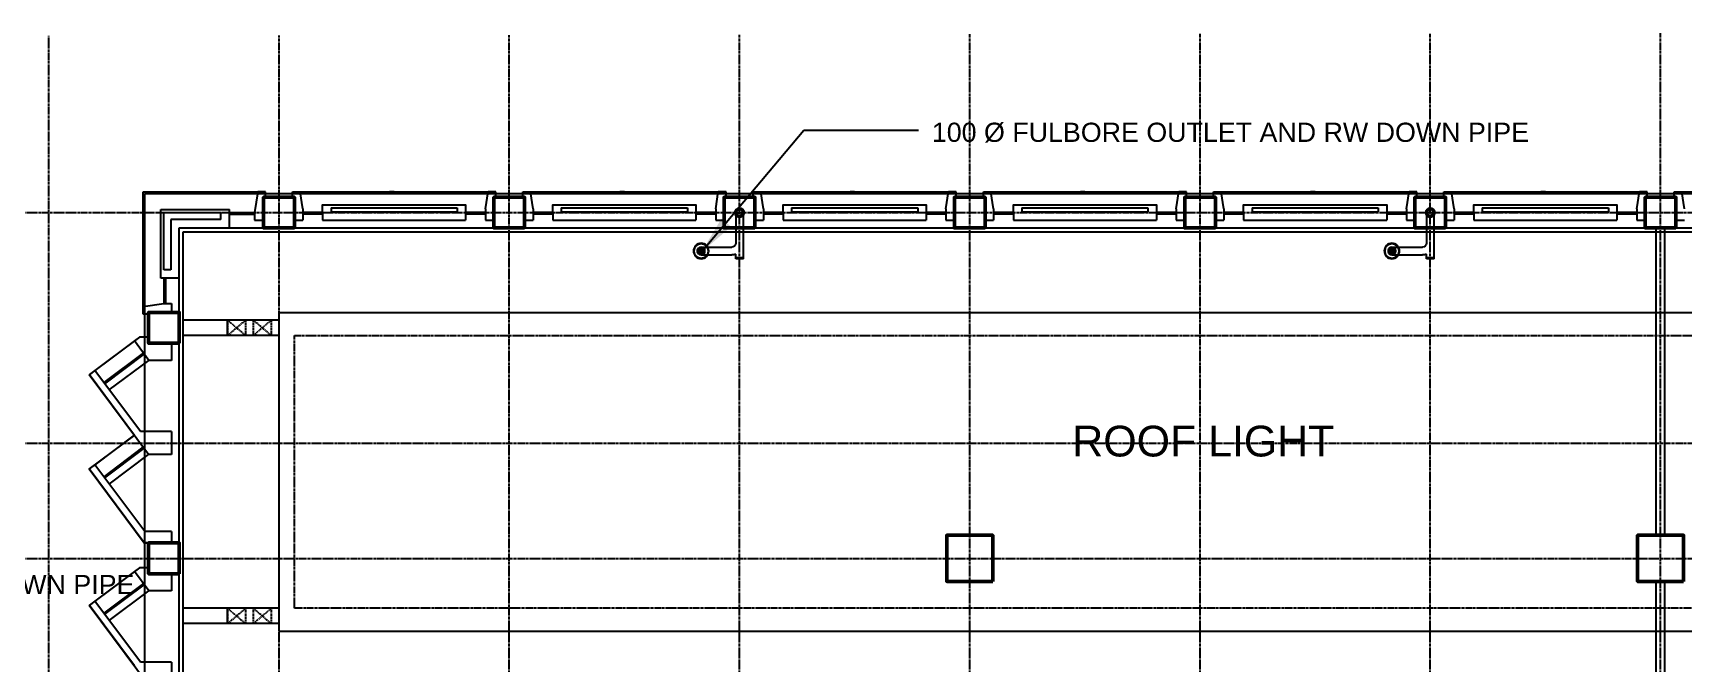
# Model space of a CAD drawing. Header units: millimetres. Extents: x -49883 to 118742, y -18440 to 67826.
# Drawn here: x -26738 to -5228, y 51902 to 60112 of the extents above; entities that cross this region are included whole.
import ezdxf

# ---------------------------------------------------------------- set-up
doc = ezdxf.new("R2010")
doc.units = ezdxf.units.MM
for name, pattern in [('PCENTRE', [50.8, 31.75, -6.35, 6.35, -6.35]), ('PCENTRE2', [28.575, 19.05, -3.175, 3.175, -3.175]), ('PDASHED', [19.05, 12.7, -6.35])]:
    doc.linetypes.add(name, pattern=pattern)
for name, color, linetype in [('Boundaries_and_building_grids', 140, 'PCENTRE2'), ('Fourth Floor - Roofs', 2, 'Continuous'), ('Fourth Floor - Structural Members', 5, 'Continuous'), ('Fourth Floor - Text and Leaders', 1, 'Continuous'), ('Third Floor - Curtain Walls', 1, 'Continuous'), ('Third Floor - Doors Windows and Openings', 1, 'Continuous'), ('Third Floor - Structural Members', 5, 'Continuous'), ('Third Floor - Walls', 3, 'Continuous')]:
    doc.layers.add(name, color=color, linetype=linetype)
doc.styles.add('Arial1', font='arial.ttf')
doc.dimstyles.new('ISO-25', dxfattribs={"dimtxt": 2.5, "dimasz": 2.5, "dimexe": 1.25, "dimexo": 0.625, "dimtad": 1, "dimtxsty": 'Standard', "dimcen": 2.5, "dimadec": 0, "dimazin": 0, "dimtfac": 1, "dimtmove": 0, "dimatfit": 3, "dimfxl": 1, "dimarcsym": 0})

# ---------------------------------------------------------------- blocks, each defined once
blk = doc.blocks.new('Roof Light Middle Block(1)')
at = {"layer": 'Fourth Floor - Roofs', "color": 1, "linetype": 'Continuous', "lineweight": -3}
for p, q in [((-46250, -200), (-46250, 3950)), ((-46250, 3950), (-1250, 3950)), ((-46250, 3850), (-47500, 3850)), ((-46925, 3850), (-46925, 3650)), ((-46250, 3650), (-47500, 3650)), ((-46250, 100), (-47500, 100)), ((-46925, 100), (-46925, -100)), ((-46250, -100), (-47500, -100)), ((-1250, -200), (-46250, -200))]:
    blk.add_line(p, q, dxfattribs=at)
at = {"layer": 'Fourth Floor - Roofs', "color": 1, "linetype": 'PDASHED', "lineweight": -3}
for p, q in [((-46920, 3850), (-46685, 3650)), ((-46920, 3850), (-46920, 3650)), ((-46685, 3850), (-46920, 3650)), ((-46685, 3850), (-46685, 3650)), ((-46585, 3850), (-46585, 3650)), ((-46350, 3850), (-46585, 3650)), ((-46585, 3850), (-46350, 3650)), ((-46350, 3850), (-46350, 3650)), ((-46685, 100), (-46920, -100)), ((-46920, 100), (-46685, -100)), ((-46920, 100), (-46920, -100)), ((-46685, 100), (-46685, -100)), ((-46350, 100), (-46585, -100)), ((-46585, 100), (-46350, -100)), ((-46585, 100), (-46585, -100)), ((-46350, 100), (-46350, -100))]:
    blk.add_line(p, q, dxfattribs=at)
at = {"layer": 'Fourth Floor - Roofs', "color": 1, "linetype": 'PCENTRE', "lineweight": -3}
for p, q in [((-46050, 3650), (-1450, 3650)), ((-46050, 100), (-46050, 3650)), ((-1450, 100), (-46050, 100))]:
    blk.add_line(p, q, dxfattribs=at)
blk = doc.blocks.new('OffSetFullbore')
at = {"layer": 'Fourth Floor - Roofs', "linetype": 'Continuous'}
h = blk.add_hatch(dxfattribs=at)
h.set_pattern_fill('lines', color=256, scale=6.25, style=0)
h.set_pattern_definition([(0, (-14818.7696, 134.024), (0, 6.25), [])])
h.paths.add_polyline_path([(-550, -500, -1), (-450, -500, -1)])
at = {"layer": 'Fourth Floor - Roofs', "linetype": 'Continuous', "lineweight": -3}
for p, q in [((-600, 50), (0, 50)), ((-600, 50), (-600, -50)), ((-590, 50), (-590, -50)), ((-600, -50), (-541, -50)), ((-550, -500), (-550, -100)), ((-450, -500), (-450, -100)), ((0, -50), (-400, -50))]:
    blk.add_line(p, q, dxfattribs=at)
at = {"layer": 'Fourth Floor - Roofs', "linetype": 'Continuous'}
for radius in [100, 93.8, 50, 50]:
    blk.add_circle((-500, -500), radius, dxfattribs=at)
at = {"layer": 'Fourth Floor - Roofs', "linetype": 'Continuous', "lineweight": -3}
for centre, radius, start, end in [((0, 0), 50, 270, 90), ((-400, -100), 150, 160.5288, 180), ((-400, -100), 50, 90, 180)]:
    blk.add_arc(centre, radius, start, end, dxfattribs=at)

msp = doc.modelspace()

# ---------------------------------------------------------------- linework, layer by layer
at = {"layer": 'Boundaries_and_building_grids', "color": 140, "linetype": 'PCENTRE', "lineweight": -3}
for p, q in [((-26533, -6274), (-26533, 60075)), ((-23533, -11774), (-23533, 60080)), ((-20533, -11774), (-20533, 60085)), ((-17533, -11774), (-17533, 60091)), ((-14533, -11774), (-14533, 60096)), ((-11533, -11774), (-11533, 60102)), ((-8533, -11774), (-8533, 60107)), ((-5533, -11774), (-5533, 60112)), ((-49883, 57776), (47817, 57776)), ((-49883, 54776), (47817, 54776)), ((-49883, 53276), (47817, 53276))]:
    msp.add_line(p, q, dxfattribs=at)
at = {"layer": 'Fourth Floor - Roofs', "color": 3, "linetype": 'Continuous'}
for p, q in [((-25283, 43026, 13800), (-25283, 58026, 13800)), ((-25283, 58026, 13800), (23217, 58026, 13800))]:
    msp.add_line(p, q, dxfattribs=at)
at = {"layer": 'Fourth Floor - Roofs', "color": 3, "linetype": 'Continuous', "lineweight": -3}
for p, q in [((-24783, 57526, 13800), (22717, 57526, 13800)), ((-24783, 42526, 13800), (-24783, 57526, 13800))]:
    msp.add_line(p, q, dxfattribs=at)
at = {"layer": 'Fourth Floor - Roofs', "color": 1, "linetype": 'Continuous', "lineweight": -3, "elevation": 13800}
msp.add_lwpolyline([(-25233, 56153), (-25352, 56153), (-26004, 55667), (-25417, 54881), (-26008, 54439), (-25288, 53476), (-25233, 53476), (-25233, 53153), (-25352, 53153), (-26004, 52667), (-25417, 51881)], dxfattribs=at)
at = {"layer": 'Fourth Floor - Structural Members', "color": 8, "linetype": 'Continuous', "lineweight": 50, "elevation": 13800}
for points in [[(-23333, 57576), (-23733, 57576), (-23733, 57976), (-23333, 57976), (-23333, 57576)], [(-20333, 57576), (-20733, 57576), (-20733, 57976), (-20333, 57976), (-20333, 57576)], [(-17333, 57576), (-17733, 57576), (-17733, 57976), (-17333, 57976), (-17333, 57576)], [(-14333, 57576), (-14733, 57576), (-14733, 57976), (-14333, 57976), (-14333, 57576)], [(-11333, 57576), (-11733, 57576), (-11733, 57976), (-11333, 57976), (-11333, 57576)], [(-8333, 57576), (-8733, 57576), (-8733, 57976), (-8333, 57976), (-8333, 57576)], [(-5333, 57576), (-5733, 57576), (-5733, 57976), (-5333, 57976), (-5333, 57576)], [(-24833, 56076), (-25233, 56076), (-25233, 56476), (-24833, 56476), (-24833, 56076)], [(-14233, 52976), (-14833, 52976), (-14833, 53576), (-14233, 53576), (-14233, 52976)], [(-5233, 52976), (-5833, 52976), (-5833, 53576), (-5233, 53576), (-5233, 52976)], [(-24833, 53076), (-25233, 53076), (-25233, 53476), (-24833, 53476), (-24833, 53076)]]:
    msp.add_lwpolyline(points, dxfattribs=at)
at = {"layer": 'Fourth Floor - Structural Members', "color": 8, "linetype": 'Continuous', "lineweight": 50}
for centre in [(-17533, 57776, 13800), (-8533, 57776, 13800)]:
    msp.add_circle(centre, 50, dxfattribs=at)
at = {"layer": 'Third Floor - Curtain Walls', "color": 3, "linetype": 'Continuous'}
for p, q in [((-23809, 58046, 10350), (-23851, 57776, 10350)), ((-23709, 58046, 10350), (-23809, 58046, 10350)), ((-23733, 57576, 10350), (-23733, 57976, 10350)), ((-23733, 57976, 10350), (-23709, 57976, 10350)), ((-23709, 57976, 10350), (-23709, 58046, 10350)), ((-23356, 57976, 10350), (-23356, 58046, 10350)), ((-23356, 58046, 10350), (-23257, 58046, 10350)), ((-23356, 57976, 10350), (-23333, 57976, 10350)), ((-23333, 57976, 10350), (-23333, 57576, 10350)), ((-23222, 57826, 10350), (-23257, 58046, 10350)), ((-20843, 57826, 10350), (-20809, 58046, 10350)), ((-20709, 58046, 10350), (-20809, 58046, 10350)), ((-20733, 57976, 10350), (-20709, 57976, 10350)), ((-20733, 57576, 10350), (-20733, 57976, 10350)), ((-20709, 57976, 10350), (-20709, 58046, 10350)), ((-20356, 57976, 10350), (-20356, 58046, 10350)), ((-20356, 58046, 10350), (-20257, 58046, 10350)), ((-20356, 57976, 10350), (-20333, 57976, 10350)), ((-20333, 57976, 10350), (-20333, 57576, 10350)), ((-20222, 57826, 10350), (-20257, 58046, 10350)), ((-17843, 57826, 10350), (-17809, 58046, 10350)), ((-17709, 58046, 10350), (-17809, 58046, 10350)), ((-17733, 57976, 10350), (-17709, 57976, 10350)), ((-17733, 57576, 10350), (-17733, 57976, 10350)), ((-17709, 57976, 10350), (-17709, 58046, 10350)), ((-17356, 57976, 10350), (-17356, 58046, 10350)), ((-17356, 58046, 10350), (-17257, 58046, 10350)), ((-17356, 57976, 10350), (-17333, 57976, 10350)), ((-17333, 57976, 10350), (-17333, 57576, 10350)), ((-17222, 57826, 10350), (-17257, 58046, 10350)), ((-14843, 57826, 10350), (-14809, 58046, 10350)), ((-14709, 58046, 10350), (-14809, 58046, 10350)), ((-14733, 57576, 10350), (-14733, 57976, 10350)), ((-14733, 57976, 10350), (-14709, 57976, 10350)), ((-14709, 57976, 10350), (-14709, 58046, 10350)), ((-14356, 58046, 10350), (-14257, 58046, 10350)), ((-14356, 57976, 10350), (-14356, 58046, 10350)), ((-14356, 57976, 10350), (-14333, 57976, 10350)), ((-14333, 57976, 10350), (-14333, 57576, 10350)), ((-14222, 57826, 10350), (-14257, 58046, 10350)), ((-11843, 57826, 10350), (-11809, 58046, 10350)), ((-11709, 58046, 10350), (-11809, 58046, 10350)), ((-11733, 57576, 10350), (-11733, 57976, 10350)), ((-11733, 57976, 10350), (-11709, 57976, 10350)), ((-11709, 57976, 10350), (-11709, 58046, 10350)), ((-11356, 57976, 10350), (-11356, 58046, 10350)), ((-11356, 58046, 10350), (-11257, 58046, 10350)), ((-11356, 57976, 10350), (-11333, 57976, 10350)), ((-11333, 57976, 10350), (-11333, 57576, 10350)), ((-11222, 57826, 10350), (-11257, 58046, 10350)), ((-8843, 57826, 10350), (-8809, 58046, 10350)), ((-8709, 58046, 10350), (-8809, 58046, 10350)), ((-8733, 57576, 10350), (-8733, 57976, 10350)), ((-8733, 57976, 10350), (-8709, 57976, 10350)), ((-8709, 57976, 10350), (-8709, 58046, 10350)), ((-8356, 58046, 10350), (-8257, 58046, 10350)), ((-8356, 57976, 10350), (-8356, 58046, 10350)), ((-8356, 57976, 10350), (-8333, 57976, 10350)), ((-8333, 57976, 10350), (-8333, 57576, 10350)), ((-8222, 57826, 10350), (-8257, 58046, 10350)), ((-5843, 57826, 10350), (-5809, 58046, 10350)), ((-5709, 58046, 10350), (-5809, 58046, 10350)), ((-5733, 57576, 10350), (-5733, 57976, 10350)), ((-5733, 57976, 10350), (-5709, 57976, 10350)), ((-5709, 57976, 10350), (-5709, 58046, 10350)), ((-5356, 58046, 10350), (-5257, 58046, 10350)), ((-5356, 57976, 10350), (-5356, 58046, 10350)), ((-5356, 57976, 10350), (-5333, 57976, 10350)), ((-5333, 57976, 10350), (-5333, 57576, 10350)), ((-5222, 57826, 10350), (-5257, 58046, 10350)), ((-25073, 57816, 10350), (-24179, 57816, 10350)), ((-25073, 56922, 10350), (-25073, 57816, 10350)), ((-25033, 57776, 10350), (-24289, 57776, 10350)), ((-25033, 57032, 10350), (-25033, 57776, 10350)), ((-24289, 57686, 10350), (-24943, 57686, 10350)), ((-24943, 57686, 10350), (-24943, 57032, 10350)), ((-24289, 57686, 10350), (-24289, 57776, 10350)), ((-24179, 57576, 10350), (-24179, 57816, 10350)), ((-23851, 57776, 10350), (-23851, 57676, 10350)), ((-23851, 57676, 10350), (-23733, 57676, 10350)), ((-23333, 57676, 10350), (-23222, 57676, 10350)), ((-23222, 57826, 10350), (-23222, 57676, 10350)), ((-22965, 57776, 10350), (-22965, 57676, 10350)), ((-22965, 57676, 10350), (-21101, 57676, 10350)), ((-22855, 57836, 10350), (-22855, 57786, 10350)), ((-22855, 57836, 10350), (-21211, 57836, 10350)), ((-22855, 57786, 10350), (-21211, 57786, 10350)), ((-21211, 57836, 10350), (-21211, 57786, 10350)), ((-21101, 57776, 10350), (-21101, 57676, 10350)), ((-20843, 57826, 10350), (-20843, 57676, 10350)), ((-20843, 57676, 10350), (-20733, 57676, 10350)), ((-20333, 57676, 10350), (-20222, 57676, 10350)), ((-20222, 57826, 10350), (-20222, 57676, 10350)), ((-19965, 57776, 10350), (-19965, 57676, 10350)), ((-19965, 57676, 10350), (-18101, 57676, 10350)), ((-19855, 57836, 10350), (-18211, 57836, 10350)), ((-19855, 57836, 10350), (-19855, 57786, 10350)), ((-19855, 57786, 10350), (-18211, 57786, 10350)), ((-18211, 57836, 10350), (-18211, 57786, 10350)), ((-18101, 57776, 10350), (-18101, 57676, 10350)), ((-17843, 57826, 10350), (-17843, 57676, 10350)), ((-17843, 57676, 10350), (-17733, 57676, 10350)), ((-17333, 57676, 10350), (-17222, 57676, 10350)), ((-17222, 57826, 10350), (-17222, 57676, 10350)), ((-16965, 57776, 10350), (-16965, 57676, 10350)), ((-16965, 57676, 10350), (-15101, 57676, 10350)), ((-16855, 57836, 10350), (-16855, 57786, 10350)), ((-16855, 57836, 10350), (-15211, 57836, 10350)), ((-16855, 57786, 10350), (-15211, 57786, 10350)), ((-15211, 57836, 10350), (-15211, 57786, 10350)), ((-15101, 57776, 10350), (-15101, 57676, 10350)), ((-14843, 57826, 10350), (-14843, 57676, 10350)), ((-14843, 57676, 10350), (-14733, 57676, 10350)), ((-14333, 57676, 10350), (-14222, 57676, 10350)), ((-14222, 57826, 10350), (-14222, 57676, 10350)), ((-13965, 57776, 10350), (-13965, 57676, 10350)), ((-13965, 57676, 10350), (-12101, 57676, 10350)), ((-13855, 57836, 10350), (-12211, 57836, 10350)), ((-13855, 57836, 10350), (-13855, 57786, 10350)), ((-13855, 57786, 10350), (-12211, 57786, 10350)), ((-12211, 57836, 10350), (-12211, 57786, 10350)), ((-12101, 57776, 10350), (-12101, 57676, 10350)), ((-11843, 57826, 10350), (-11843, 57676, 10350)), ((-11843, 57676, 10350), (-11733, 57676, 10350)), ((-11333, 57676, 10350), (-11222, 57676, 10350)), ((-11222, 57826, 10350), (-11222, 57676, 10350)), ((-10965, 57776, 10350), (-10965, 57676, 10350)), ((-10965, 57676, 10350), (-9101, 57676, 10350)), ((-10855, 57836, 10350), (-10855, 57786, 10350)), ((-10855, 57836, 10350), (-9211, 57836, 10350)), ((-10855, 57786, 10350), (-9211, 57786, 10350)), ((-9211, 57836, 10350), (-9211, 57786, 10350)), ((-9101, 57776, 10350), (-9101, 57676, 10350)), ((-8843, 57826, 10350), (-8843, 57676, 10350)), ((-8843, 57676, 10350), (-8733, 57676, 10350)), ((-8333, 57676, 10350), (-8222, 57676, 10350)), ((-8222, 57826, 10350), (-8222, 57676, 10350)), ((-7965, 57776, 10350), (-7965, 57676, 10350)), ((-7965, 57676, 10350), (-6101, 57676, 10350)), ((-7855, 57836, 10350), (-7855, 57786, 10350)), ((-7855, 57836, 10350), (-6211, 57836, 10350)), ((-7855, 57786, 10350), (-6211, 57786, 10350)), ((-6211, 57836, 10350), (-6211, 57786, 10350)), ((-6101, 57776, 10350), (-6101, 57676, 10350)), ((-5843, 57826, 10350), (-5843, 57676, 10350)), ((-5843, 57676, 10350), (-5733, 57676, 10350)), ((-5333, 57676, 10350), (-5222, 57676, 10350)), ((-24833, 56476, 10350), (-24833, 57576, 10350)), ((-24833, 57576, 10350), (-23733, 57576, 10350)), ((-23333, 57576, 10350), (-20733, 57576, 10350)), ((-20333, 57576, 10350), (-17733, 57576, 10350)), ((-17333, 57576, 10350), (-14733, 57576, 10350)), ((-14333, 57576, 10350), (-11733, 57576, 10350)), ((-11333, 57576, 10350), (-8733, 57576, 10350)), ((-8333, 57576, 10350), (-5733, 57576, 10350)), ((-5333, 57576, 10350), (-2733, 57576, 10350)), ((-24943, 57032, 10350), (-25033, 57032, 10350)), ((-24833, 56922, 10350), (-25073, 56922, 10350)), ((-25303, 56552, 10350), (-25033, 56594, 10350)), ((-25033, 56594, 10350), (-24933, 56594, 10350)), ((-24933, 56594, 10350), (-24933, 56476, 10350)), ((-25303, 56452, 10350), (-25303, 56552, 10350)), ((-25233, 56452, 10350), (-25303, 56452, 10350)), ((-24833, 56476, 10350), (-25233, 56476, 10350)), ((-25233, 56476, 10350), (-25233, 56452, 10350)), ((-25352, 56153, 10350), (-25417, 56105, 10350)), ((-25233, 56153, 10350), (-25352, 56153, 10350)), ((-25228, 55853, 10350), (-25417, 56105, 10350)), ((-24933, 56076, 10350), (-24933, 55853, 10350)), ((-25933, 55719, 10350), (-26008, 55663, 10350)), ((-25339, 54926, 10350), (-25933, 55719, 10350)), ((-24933, 55853, 10350), (-25228, 55853, 10350)), ((-25233, 54626, 10350), (-26008, 55663, 10350)), ((-24933, 54926, 10350), (-25339, 54926, 10350)), ((-24933, 54926, 10350), (-24933, 54626, 10350)), ((-25933, 54495, 10350), (-26008, 54439, 10350)), ((-25288, 53476, 10350), (-26008, 54439, 10350)), ((-25283, 53626, 10350), (-25933, 54495, 10350)), ((-24933, 54626, 10350), (-25233, 54626, 10350)), ((-24933, 53626, 10350), (-25283, 53626, 10350)), ((-24933, 53626, 10350), (-24933, 53476, 10350)), ((-24833, 53476, 10350), (-25288, 53476, 10350)), ((-25352, 53153, 10350), (-25417, 53105, 10350)), ((-25233, 53153, 10350), (-25352, 53153, 10350)), ((-25228, 52853, 10350), (-25417, 53105, 10350)), ((-24933, 53076, 10350), (-24933, 52853, 10350)), ((-25933, 52719, 10350), (-26008, 52663, 10350)), ((-25339, 51926, 10350), (-25933, 52719, 10350)), ((-24933, 52853, 10350), (-25228, 52853, 10350)), ((-25233, 51626, 10350), (-26008, 52663, 10350)), ((-24933, 51926, 10350), (-25339, 51926, 10350)), ((-24933, 51926, 10350), (-24933, 51626, 10350))]:
    msp.add_line(p, q, dxfattribs=at)
at = {"layer": 'Third Floor - Curtain Walls', "color": 3, "linetype": 'Continuous', "elevation": 10350}
for points in [[(-22965, 57776), (-22965, 57876), (-21101, 57876), (-21101, 57776)], [(-19965, 57776), (-19965, 57876), (-18101, 57876), (-18101, 57776)], [(-16965, 57776), (-16965, 57876), (-15101, 57876), (-15101, 57776)], [(-13965, 57776), (-13965, 57876), (-12101, 57876), (-12101, 57776)], [(-10965, 57776), (-10965, 57876), (-9101, 57876), (-9101, 57776)], [(-7965, 57776), (-7965, 57876), (-6101, 57876), (-6101, 57776)], [(-24833, 53476), (-24833, 56076), (-25233, 56076), (-25233, 56153)], [(-24833, 50476), (-24833, 53076), (-25233, 53076), (-25233, 53153)]]:
    msp.add_lwpolyline(points, dxfattribs=at)
at = {"layer": 'Third Floor - Doors Windows and Openings', "color": 1, "linetype": 'Continuous'}
for p, q in [((-25303, 58046, 10350), (-23809, 58046, 10350)), ((-25303, 56552, 10350), (-25303, 58046, 10350)), ((-23257, 58046, 10350), (-22092, 58044, 10350)), ((-22033, 58044, 10350), (-22092, 58044, 10350)), ((-22033, 58044, 10350), (-21974, 58044, 10350)), ((-21974, 58044, 10350), (-20809, 58046, 10350)), ((-20257, 58046, 10350), (-19092, 58044, 10350)), ((-19033, 58044, 10350), (-19092, 58044, 10350)), ((-19033, 58044, 10350), (-18974, 58044, 10350)), ((-18974, 58044, 10350), (-17809, 58046, 10350)), ((-17257, 58046, 10350), (-16092, 58044, 10350)), ((-16033, 58044, 10350), (-16092, 58044, 10350)), ((-16033, 58044, 10350), (-15974, 58044, 10350)), ((-15974, 58044, 10350), (-14809, 58046, 10350)), ((-14257, 58046, 10350), (-13092, 58044, 10350)), ((-13033, 58044, 10350), (-13092, 58044, 10350)), ((-13033, 58044, 10350), (-12974, 58044, 10350)), ((-12974, 58044, 10350), (-11809, 58046, 10350)), ((-11257, 58046, 10350), (-10092, 58044, 10350)), ((-10033, 58044, 10350), (-10092, 58044, 10350)), ((-10033, 58044, 10350), (-9974, 58044, 10350)), ((-9974, 58044, 10350), (-8809, 58046, 10350)), ((-8257, 58046, 10350), (-7092, 58044, 10350)), ((-7033, 58044, 10350), (-7092, 58044, 10350)), ((-7033, 58044, 10350), (-6974, 58044, 10350)), ((-6974, 58044, 10350), (-5809, 58046, 10350)), ((-5257, 58046, 10350), (-4092, 58044, 10350)), ((-24179, 57776, 10350), (-23851, 57776, 10350)), ((-24179, 57756, 10350), (-23851, 57756, 10350)), ((-22965, 57776, 10350), (-23222, 57776, 10350)), ((-22965, 57756, 10350), (-23222, 57756, 10350)), ((-22246, 57676, 10350), (-22246, 57675, 10350)), ((-21819, 57676, 10350), (-21819, 57675, 10350)), ((-20843, 57776, 10350), (-21101, 57776, 10350)), ((-20843, 57756, 10350), (-21101, 57756, 10350)), ((-19965, 57776, 10350), (-20222, 57776, 10350)), ((-19965, 57756, 10350), (-20222, 57756, 10350)), ((-19246, 57676, 10350), (-19246, 57675, 10350)), ((-18819, 57676, 10350), (-18819, 57675, 10350)), ((-17843, 57776, 10350), (-18101, 57776, 10350)), ((-17843, 57756, 10350), (-18101, 57756, 10350)), ((-16965, 57776, 10350), (-17222, 57776, 10350)), ((-16965, 57756, 10350), (-17222, 57756, 10350)), ((-16246, 57676, 10350), (-16246, 57675, 10350)), ((-15819, 57676, 10350), (-15819, 57675, 10350)), ((-14843, 57776, 10350), (-15101, 57776, 10350)), ((-14843, 57756, 10350), (-15101, 57756, 10350)), ((-13965, 57776, 10350), (-14222, 57776, 10350)), ((-13965, 57756, 10350), (-14222, 57756, 10350)), ((-13246, 57676, 10350), (-13246, 57675, 10350)), ((-12819, 57676, 10350), (-12819, 57675, 10350)), ((-11843, 57776, 10350), (-12101, 57776, 10350)), ((-11843, 57756, 10350), (-12101, 57756, 10350)), ((-10965, 57776, 10350), (-11222, 57776, 10350)), ((-10965, 57756, 10350), (-11222, 57756, 10350)), ((-10246, 57676, 10350), (-10246, 57675, 10350)), ((-9819, 57676, 10350), (-9819, 57675, 10350)), ((-8843, 57776, 10350), (-9101, 57776, 10350)), ((-8843, 57756, 10350), (-9101, 57756, 10350)), ((-7965, 57776, 10350), (-8222, 57776, 10350)), ((-7965, 57756, 10350), (-8222, 57756, 10350)), ((-7246, 57676, 10350), (-7246, 57675, 10350)), ((-6819, 57676, 10350), (-6819, 57675, 10350)), ((-5843, 57776, 10350), (-6101, 57776, 10350)), ((-5843, 57756, 10350), (-6101, 57756, 10350)), ((-24179, 57576, 10350), (-23733, 57576, 10350)), ((-25033, 56922, 10350), (-25033, 56594, 10350)), ((-25013, 56922, 10350), (-25013, 56594, 10350)), ((-24833, 56476, 10350), (-24833, 56922, 10350)), ((-25417, 56105, 10350), (-25933, 55719, 10350)), ((-25300, 55949, 10350), (-25816, 55564, 10350)), ((-25804, 55548, 10350), (-25288, 55933, 10350)), ((-25745, 55467, 10350), (-25228, 55853, 10350)), ((-25421, 54878, 10350), (-25933, 54495, 10350)), ((-25305, 54722, 10350), (-25816, 54339, 10350)), ((-25804, 54323, 10350), (-25293, 54706, 10350)), ((-25744, 54243, 10350), (-25233, 54626, 10350)), ((-24933, 53626, 10350), (-25283, 53626, 10350)), ((-25417, 53105, 10350), (-25933, 52719, 10350)), ((-25300, 52949, 10350), (-25816, 52564, 10350)), ((-25804, 52548, 10350), (-25288, 52933, 10350)), ((-25745, 52467, 10350), (-25228, 52853, 10350))]:
    msp.add_line(p, q, dxfattribs=at)
at = {"layer": 'Third Floor - Structural Members', "color": 5, "linetype": 'Continuous', "elevation": 10350}
for points in [[(-23333, 57576), (-23733, 57576), (-23733, 57976), (-23333, 57976), (-23333, 57576)], [(-20333, 57576), (-20733, 57576), (-20733, 57976), (-20333, 57976), (-20333, 57576)], [(-17333, 57576), (-17733, 57576), (-17733, 57976), (-17333, 57976), (-17333, 57576)], [(-14333, 57576), (-14733, 57576), (-14733, 57976), (-14333, 57976), (-14333, 57576)], [(-11333, 57576), (-11733, 57576), (-11733, 57976), (-11333, 57976), (-11333, 57576)], [(-8333, 57576), (-8733, 57576), (-8733, 57976), (-8333, 57976), (-8333, 57576)], [(-5333, 57576), (-5733, 57576), (-5733, 57976), (-5333, 57976), (-5333, 57576)], [(-24833, 56076), (-25233, 56076), (-25233, 56476), (-24833, 56476), (-24833, 56076)], [(-14233, 52976), (-14833, 52976), (-14833, 53576), (-14233, 53576), (-14233, 52976)], [(-5233, 52976), (-5833, 52976), (-5833, 53576), (-5233, 53576), (-5233, 52976)], [(-24833, 53076), (-25233, 53076), (-25233, 53476), (-24833, 53476), (-24833, 53076)]]:
    msp.add_lwpolyline(points, dxfattribs=at)
at = {"layer": 'Third Floor - Structural Members', "color": 5, "linetype": 'Continuous', "lineweight": -3}
for centre in [(-17533, 57776, 10350), (-8533, 57776, 10350)]:
    msp.add_circle(centre, 50, dxfattribs=at)
at = {"layer": 'Third Floor - Walls', "color": 3, "linetype": 'Continuous'}
for p, q in [((-5478, 57576, 10350), (-5588, 57576, 10350)), ((-5588, 53576, 10350), (-5588, 57576, 10350)), ((-5478, 53576, 10350), (-5478, 57576, 10350)), ((-5478, 53576, 10350), (-5588, 53576, 10350)), ((-5588, 47576, 10350), (-5588, 52976, 10350)), ((-5478, 52976, 10350), (-5588, 52976, 10350)), ((-5478, 47576, 10350), (-5478, 52976, 10350))]:
    msp.add_line(p, q, dxfattribs=at)

# ---------------------------------------------------------------- block references
at = {"layer": 'Fourth Floor - Roofs', "color": 1, "linetype": 'Continuous', "lineweight": -3, "xscale": -1, "rotation": 270}
for p in [(-17533, 57776, 13800), (-8533, 57776, 13800)]:
    msp.add_blockref('OffSetFullbore', p, dxfattribs=at)
at = {"layer": 'Fourth Floor - Roofs', "color": 1, "linetype": 'PDASHED', "lineweight": -3}
msp.add_blockref('Roof Light Middle Block(1)', (22717, 52526, 13800), dxfattribs=at)

# ---------------------------------------------------------------- texts
at = {"layer": 'Fourth Floor - Text and Leaders', "color": 2, "char_height": 250, "attachment_point": 1, "style": 'Arial1'}
for insert in [(-15027, 58946, 13800), (-33197, 53060, 13800)]:
    msp.add_mtext('100 Ø FULBORE OUTLET AND RW DOWN PIPE', dxfattribs=dict(at, insert=insert))
at = {"layer": 'Fourth Floor - Text and Leaders', "color": 1, "linetype": 'Continuous', "insert": (-13197, 55002, 13800), "char_height": 400, "attachment_point": 1, "style": 'Arial1'}
msp.add_mtext('ROOF LIGHT', dxfattribs=at)

# ---------------------------------------------------------------- leaders
at = {"layer": 'Fourth Floor - Text and Leaders', "color": 5, "linetype": 'Continuous', "lineweight": -3}
msp.add_leader([(-18027, 57263, 13800), (-16693, 58850, 13800), (-15199, 58850, 13800)], dimstyle='ISO-25', override={"dimscale": 1, "dimasz": 500, "dimclrd": 1}, dxfattribs=at)

doc.saveas('drawing.dxf')
